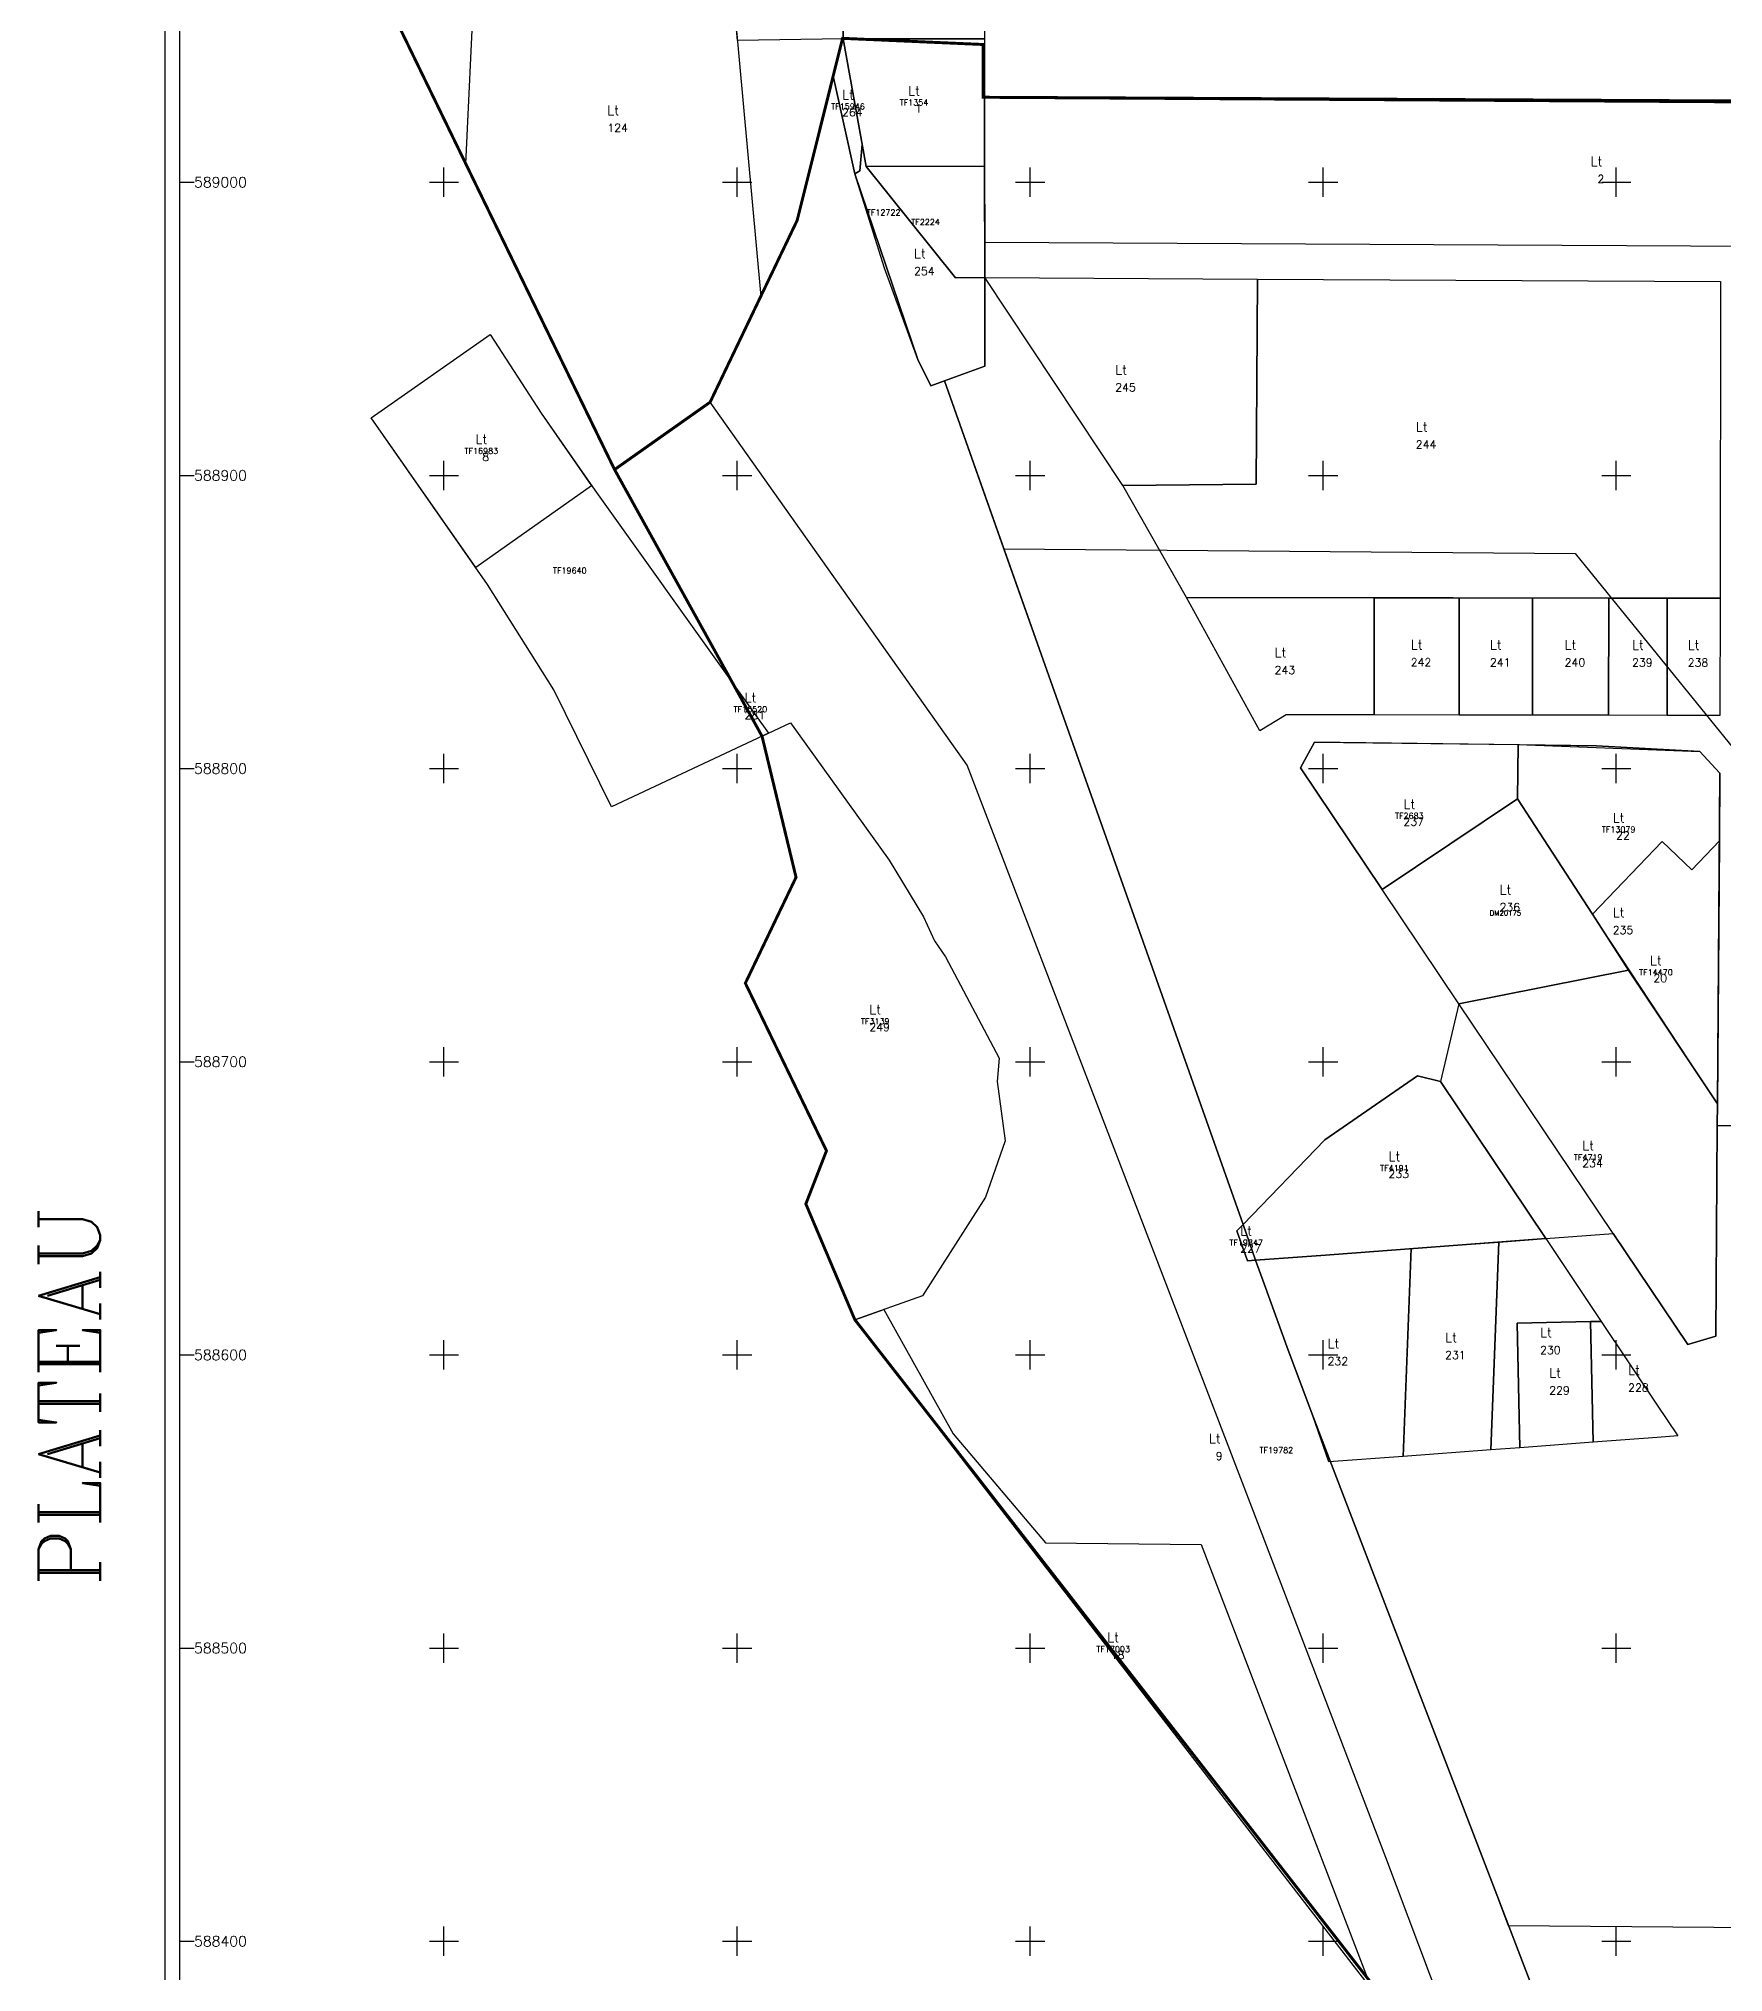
# Model space of a CAD drawing. Extents: x 385562 to 387872, y 587050 to 590157.
# Drawn here: x 385562 to 386137, y 588389 to 589049 of the extents above; entities that cross this region are included whole.
import ezdxf
from ezdxf.enums import TextEntityAlignment as Align

# ---------------------------------------------------------------- set-up
doc = ezdxf.new("R2010")
doc.units = 0
doc.header["$MEASUREMENT"] = 0
for name, color, linetype in [('cartouche', 7, 'CONTINUOUS'), ('croisillon', 7, 'CONTINUOUS'), ('IL', 70, 'CONTINUOUS'), ('L', 10, 'CONTINUOUS'), ('LOT', 10, 'CONTINUOUS'), ('LS', 7, 'CONTINUOUS'), ('PARCELLE', 160, 'CONTINUOUS'), ('TF', 160, 'CONTINUOUS'), ('tfdm', 7, 'CONTINUOUS'), ('TFNO', 160, 'CONTINUOUS')]:
    doc.layers.add(name, color=color, linetype=linetype)
doc.styles.add('ROMANC', font='romanc.shx', dxfattribs={"height": 10})

msp = doc.modelspace()

# ---------------------------------------------------------------- linework, layer by layer
at = {"layer": 'cartouche'}
for points in [[(385604.73, 587049.5), (387854.45, 587049.5), (387854.45, 590144.27), (385604.73, 590144.27)], [(385609.73, 587054.5), (387849.45, 587054.5), (387849.45, 590139.27), (385609.73, 590139.27)]]:
    msp.add_lwpolyline(points, close=True, dxfattribs=at)
at = {"layer": 'croisillon'}
for p, q in [((385700, 588995), (385700, 589005)), ((385800, 588995), (385800, 589005)), ((385900, 588995), (385900, 589005)), ((386000, 588995), (386000, 589005)), ((386100, 588995), (386100, 589005)), ((385609.73, 589000), (385614.73, 589000)), ((385695, 589000), (385705, 589000)), ((385795, 589000), (385805, 589000)), ((385895, 589000), (385905, 589000)), ((385995, 589000), (386005, 589000)), ((386095, 589000), (386105, 589000)), ((385700, 588895), (385700, 588905)), ((385800, 588895), (385800, 588905)), ((385900, 588895), (385900, 588905)), ((386000, 588895), (386000, 588905)), ((386100, 588895), (386100, 588905)), ((385609.73, 588900), (385614.73, 588900)), ((385695, 588900), (385705, 588900)), ((385795, 588900), (385805, 588900)), ((385895, 588900), (385905, 588900)), ((385995, 588900), (386005, 588900)), ((386095, 588900), (386105, 588900)), ((385700, 588795), (385700, 588805)), ((385800, 588795), (385800, 588805)), ((385900, 588795), (385900, 588805)), ((386000, 588795), (386000, 588805)), ((386100, 588795), (386100, 588805)), ((385609.73, 588800), (385614.73, 588800)), ((385695, 588800), (385705, 588800)), ((385795, 588800), (385805, 588800)), ((385895, 588800), (385905, 588800)), ((385995, 588800), (386005, 588800)), ((386095, 588800), (386105, 588800)), ((385609.73, 588700), (385614.73, 588700)), ((385695, 588700), (385705, 588700)), ((385700, 588695), (385700, 588705)), ((385795, 588700), (385805, 588700)), ((385800, 588695), (385800, 588705)), ((385895, 588700), (385905, 588700)), ((385900, 588695), (385900, 588705)), ((385995, 588700), (386005, 588700)), ((386000, 588695), (386000, 588705)), ((386095, 588700), (386105, 588700)), ((386100, 588695), (386100, 588705)), ((385609.73, 588600), (385614.73, 588600)), ((385695, 588600), (385705, 588600)), ((385700, 588595), (385700, 588605)), ((385795, 588600), (385805, 588600)), ((385800, 588595), (385800, 588605)), ((385895, 588600), (385905, 588600)), ((385900, 588595), (385900, 588605)), ((385995, 588600), (386005, 588600)), ((386000, 588595), (386000, 588605)), ((386095, 588600), (386105, 588600)), ((386100, 588595), (386100, 588605)), ((385700, 588495), (385700, 588505)), ((385800, 588495), (385800, 588505)), ((385900, 588495), (385900, 588505)), ((386000, 588495), (386000, 588505)), ((386100, 588495), (386100, 588505)), ((385609.73, 588500), (385614.73, 588500)), ((385695, 588500), (385705, 588500)), ((385795, 588500), (385805, 588500)), ((385895, 588500), (385905, 588500)), ((385995, 588500), (386005, 588500)), ((386095, 588500), (386105, 588500)), ((385700, 588395), (385700, 588405)), ((385800, 588395), (385800, 588405)), ((385900, 588395), (385900, 588405)), ((386000, 588395), (386000, 588405)), ((386100, 588395), (386100, 588405)), ((385609.73, 588400), (385614.73, 588400)), ((385695, 588400), (385705, 588400)), ((385795, 588400), (385805, 588400)), ((385895, 588400), (385905, 588400)), ((385995, 588400), (386005, 588400)), ((386095, 588400), (386105, 588400))]:
    msp.add_line(p, q, dxfattribs=at)
at = {"layer": 'IL'}
msp.add_lwpolyline([(386088.34, 588339.9), (386059.19, 588415.84), (386032.3, 588485.85), (385996.46, 588579.21), (385988, 588601.68), (385979.8, 588624.24), (385976.94, 588632.31), (386000.75, 588634.09), (386075.91, 588639.72), (386040.04, 588693.32), (386032.21, 588695.16), (386000.55, 588673.41), (385972.62, 588644.52), (385939.77, 588737.37), (385906.41, 588831.64), (385891.07, 588874.99), (385870.8, 588932.25), (385884.58, 588937.27), (385884.53, 588967.48), (385884.469, 589005.484), (385884.43, 589028.98), (386084.43, 589027.92), (386299.06, 589026.78)], dxfattribs=at)
at = {"layer": 'L'}
for points in [[(385777.898, 589127.823), (385799.78, 589127.85), (385796.21, 589091.54), (385808.08, 588961.07), (385790.8, 588925), (385758.2, 588902), (385707.411, 589006.349), (385710.342, 589066.433), (385728.54, 589139.13), (385775.65, 589122.26)], [(385836.15, 589127.18), (385844.4, 589127.19), (385884.29, 589127.241), (385884.39, 589048.962), (385836.25, 589048.9)], [(385836.25, 589048.9), (385842.736, 589012.92), (385841.86, 589003.94), (385840.19, 589002.84), (385832.94, 589035.78)], [(385836.25, 589048.9), (385884.391, 589048.985), (385884.469, 589005.484), (385844.09, 589005.41)], [(386302.06, 589026.763), (386301.995, 588983.763), (386300.505, 588977.282), (385884.511, 588979.484), (385884.469, 589005.484), (385884.43, 589028.98), (386084.43, 589027.92), (386299.06, 589026.78)], [(385884.469, 589005.484), (385884.511, 588979.484), (385884.53, 588967.48), (385884.58, 588937.27), (385870.8, 588932.25), (385866.06, 588930.52), (385861.69, 588939.57), (385840.19, 589002.84), (385841.86, 589003.94), (385842.736, 589012.92), (385844.09, 589005.41)], [(385977.529, 588966.988), (385977.158, 588896.989), (385931.64, 588896.622), (385884.53, 588967.48)], [(385977.529, 588966.988), (386135.526, 588966.151), (386135.393, 588858.151), (385953.394, 588858.376), (385931.64, 588896.622), (385977.158, 588896.989)], [(385675.11, 588919.63), (385715.79, 588948.11), (385733.19, 588921.25), (385750.36, 588896.47), (385710.85, 588868.59)], [(386017.394, 588858.297), (386017.344, 588818.297), (385987.344, 588818.334), (385978.327, 588812.884), (385953.394, 588858.376), (385983.394, 588858.339)], [(386046.394, 588858.261), (386046.344, 588818.261), (386017.344, 588818.297), (386017.394, 588858.297)], [(386046.394, 588858.261), (386071.394, 588858.23), (386071.344, 588818.23), (386046.344, 588818.261)], [(386071.394, 588858.23), (386097.394, 588858.198), (386097.344, 588818.198), (386071.344, 588818.23)], [(386117.393, 588858.174), (386117.344, 588818.174), (386097.344, 588818.198), (386097.394, 588858.198)], [(386135.393, 588858.151), (386135.344, 588818.151), (386117.344, 588818.174), (386117.393, 588858.174)], [(385798.35, 588829.41), (385810.75, 588812.1), (385808.516, 588811.053)], [(385808.516, 588811.053), (385810.75, 588812.1), (385818.278, 588815.631), (385851.838, 588768.766), (385863.555, 588749.423), (385867.408, 588741.24), (385871.16, 588735.751), (385889.405, 588701.264), (385888.754, 588693.275), (385891.469, 588673.08), (385884.757, 588653.846), (385863.22, 588620.14), (385840.19, 588612.01), (385823.461, 588651.513), (385830.504, 588669.644), (385802.823, 588726.806), (385820.118, 588762.929)], [(385997.02, 588809.07), (386066.476, 588808.174), (386066.23, 588789.66), (386020.13, 588758.73), (385992.26, 588800.28)], [(386066.476, 588808.174), (386093.29, 588807.81), (386128.48, 588805.79), (386135.32, 588798.49), (386135.15, 588775.34), (386125.75, 588765.51), (386115.64, 588775.19), (386091.83, 588750.31), (386066.23, 588789.66)], [(386128.48, 588805.79), (386135.32, 588798.49), (386135.15, 588775.34), (386134.5, 588685.71), (386091.83, 588750.31), (386066.23, 588789.66), (386066.476, 588808.174)], [(386066.23, 588789.66), (386091.83, 588750.31), (386104.2, 588731.27), (386046.29, 588719.78), (386020.13, 588758.73)], [(386135.15, 588775.34), (386134.78, 588724.89), (386134.5, 588685.71), (386104.2, 588731.27), (386091.83, 588750.31), (386115.64, 588775.19), (386125.75, 588765.51)], [(386046.29, 588719.78), (386104.2, 588731.27), (386134.5, 588685.71), (386134.45, 588678.31), (386133.92, 588606.44), (386124.35, 588603.56), (386098.91, 588641.44)], [(386032.21, 588695.16), (386040.04, 588693.32), (386075.91, 588639.72), (386000.75, 588634.09), (385976.94, 588632.31), (385972.62, 588644.52), (386000.55, 588673.41)], [(385972.62, 588644.52), (385976.94, 588632.31), (385974.15, 588632.1), (385970.46, 588642.28)], [(386075.91, 588639.72), (386094.82, 588611.464), (386091.134, 588611.382), (386066.174, 588610.832), (386067.11, 588568.371), (386057.138, 588567.624), (386059.955, 588638.525)], [(386030.038, 588636.286), (386027.222, 588565.384), (386001.882, 588563.487), (385996.46, 588579.21), (385988, 588601.68), (385979.8, 588624.24), (385976.94, 588632.31), (386000.75, 588634.09)], [(386030.038, 588636.286), (386059.955, 588638.525), (386057.138, 588567.624), (386027.222, 588565.384)], [(385850.09, 588615.5), (385873.75, 588573.05), (385905.18, 588535.94), (385958.39, 588535.32), (386016.46, 588383.82), (385840.19, 588612.01)], [(386091.134, 588611.382), (386092.04, 588570.238), (386067.11, 588568.371), (386066.174, 588610.832)], [(386094.82, 588611.464), (386113.729, 588583.207), (386120.959, 588572.403), (386113.979, 588571.881), (386092.04, 588570.238), (386091.134, 588611.382)]]:
    msp.add_lwpolyline(points, close=True, dxfattribs=at)
for points in [[(385836.15, 589127.18), (385836.25, 589048.9), (385800.14, 589048.33), (385796.21, 589091.54)], [(386059.1, 588328.33), (386021.33, 588428.55), (385975.64, 588548.04), (385928.7, 588670.42), (385878.56, 588801.13), (385790.8, 588925), (385820.5, 588987), (385832.94, 589035.78), (385840.19, 589002.84), (385861.69, 588939.57), (385866.06, 588930.52), (385870.8, 588932.25), (385906.41, 588831.64), (385939.77, 588737.37), (385972.62, 588644.52), (385970.46, 588642.28), (385974.15, 588632.1), (385976.94, 588632.31), (385979.8, 588624.24), (385988, 588601.68), (385996.46, 588579.21), (386032.3, 588485.85), (386059.19, 588415.84), (386088.34, 588339.9)]]:
    msp.add_lwpolyline(points, dxfattribs=at)
at = {"layer": 'LS', "const_width": 1}
for points in [[(386988.112, 589281.914), (386976.5, 589027), (386873.8, 589029.4), (386873.8, 589023), (385883.9, 589029), (385883.9, 589047), (385836, 589049.1), (385820.5, 588987), (385808.08, 588961.072), (385790.8, 588925), (385758.2, 588902), (385707.411, 589006.349), (385667.36, 589088.79)], [(386867.9, 588082.4), (386438.2, 588085.2), (386438.1, 588075), (386239.2, 588084.5), (386085.1, 588106.4), (386015.8, 588386.5), (385840.19, 588612.01), (385823.461, 588651.513), (385830.504, 588669.644), (385802.823, 588726.806), (385820.118, 588762.929), (385808.516, 588811.053), (385758.2, 588902), (385790.8, 588925), (385820.5, 588987), (385836, 589049.1), (385883.9, 589047), (385883.9, 589029), (386393.8, 589026.5), (386873.8, 589023)]]:
    msp.add_lwpolyline(points, dxfattribs=at)
at = {"layer": 'TF'}
for points in [[(385836.25, 589048.9), (385842.736, 589012.92), (385841.86, 589003.94), (385840.19, 589002.84), (385832.94, 589035.78)], [(385836.25, 589048.9), (385844.09, 589005.41), (385874.53, 588967.46), (385884.53, 588967.48), (385884.58, 588937.27), (385870.8, 588932.25), (385866.06, 588930.52), (385861.69, 588939.57), (385850.34, 588970.67), (385840.19, 589002.84), (385832.94, 589035.78)], [(385836.25, 589048.9), (385884.391, 589048.985), (385884.469, 589005.484), (385844.09, 589005.41)], [(385844.09, 589005.41), (385884.469, 589005.484), (385884.53, 588967.48), (385874.53, 588967.46)], [(385715.79, 588948.11), (385733.19, 588921.25), (385751.42, 588894.95), (385798.35, 588829.41), (385810.75, 588812.1), (385757.2, 588786.98), (385737.51, 588826.82), (385714.88, 588862.84), (385675.11, 588919.63)], [(385675.11, 588919.63), (385715.79, 588948.11), (385733.19, 588921.25), (385750.36, 588896.47), (385710.85, 588868.59)], [(385891.07, 588874.99), (386086, 588873.4), (386155.25, 588788.15), (386346.98, 588786.58), (386346.08, 588676.58), (386134.45, 588678.31), (386134.5, 588685.71), (386135.32, 588798.49), (386128.48, 588805.79), (386093.29, 588807.81), (385997.02, 588809.07), (385992.26, 588800.28), (386020.13, 588758.73), (386066.23, 588789.66), (386104.2, 588731.27), (386046.29, 588719.78), (386040.04, 588693.32), (386032.21, 588695.16), (386000.55, 588673.41), (385972.62, 588644.52), (385939.77, 588737.37), (385906.41, 588831.64)], [(385798.35, 588829.41), (385810.75, 588812.1), (385808.516, 588811.053)], [(385808.516, 588811.053), (385810.75, 588812.1), (385818.278, 588815.631), (385851.838, 588768.766), (385863.555, 588749.423), (385867.408, 588741.24), (385871.16, 588735.751), (385889.405, 588701.264), (385888.754, 588693.275), (385891.469, 588673.08), (385884.757, 588653.846), (385863.22, 588620.14), (385840.19, 588612.01), (385823.461, 588651.513), (385830.504, 588669.644), (385802.823, 588726.806), (385820.118, 588762.929)], [(385997.02, 588809.07), (386066.476, 588808.174), (386066.23, 588789.66), (386020.13, 588758.73), (385992.26, 588800.28)], [(386066.476, 588808.174), (386093.29, 588807.81), (386128.48, 588805.79), (386135.32, 588798.49), (386135.15, 588775.34), (386125.75, 588765.51), (386115.64, 588775.19), (386091.83, 588750.31), (386066.23, 588789.66)], [(386135.15, 588775.34), (386134.78, 588724.89), (386134.5, 588685.71), (386104.2, 588731.27), (386091.83, 588750.31), (386115.64, 588775.19), (386125.75, 588765.51)], [(386046.29, 588719.78), (386104.2, 588731.27), (386134.5, 588685.71), (386134.45, 588678.31), (386133.92, 588606.44), (386124.35, 588603.56), (386098.91, 588641.44)], [(386032.21, 588695.16), (386040.04, 588693.32), (386075.91, 588639.72), (386000.75, 588634.09), (385976.94, 588632.31), (385972.62, 588644.52), (386000.55, 588673.41)], [(386134.45, 588678.31), (386346.08, 588676.58), (386344.1, 588433.59), (386203.6, 588434.74), (386203.35, 588404.14), (386063.24, 588405.28), (386059.19, 588415.84), (386032.3, 588485.85), (385996.46, 588579.21), (385988, 588601.68), (385979.8, 588624.24), (385976.94, 588632.31), (386000.75, 588634.09), (386075.91, 588639.72), (386098.91, 588641.44), (386124.35, 588603.56), (386133.92, 588606.44)], [(385972.62, 588644.52), (385976.94, 588632.31), (385974.15, 588632.1), (385970.46, 588642.28)], [(385850.09, 588615.5), (385873.75, 588573.05), (385905.18, 588535.94), (385958.39, 588535.32), (386016.46, 588383.82), (385840.19, 588612.01)]]:
    msp.add_lwpolyline(points, close=True, dxfattribs=at)
msp.add_lwpolyline([(386059.1, 588328.33), (386021.33, 588428.55), (385975.64, 588548.04), (385928.7, 588670.42), (385878.56, 588801.13), (385790.8, 588925), (385820.5, 588987), (385832.94, 589035.78), (385840.19, 589002.84), (385861.69, 588939.57), (385866.06, 588930.52), (385870.8, 588932.25), (385906.41, 588831.64), (385939.77, 588737.37), (385972.62, 588644.52), (385970.46, 588642.28), (385974.15, 588632.1), (385976.94, 588632.31), (385979.8, 588624.24), (385988, 588601.68), (385996.46, 588579.21), (386032.3, 588485.85), (386059.19, 588415.84), (386088.34, 588339.9)], dxfattribs=at)

# ---------------------------------------------------------------- texts
at = {"layer": 'cartouche', "style": 'ROMANC'}
msp.add_text('PLATEAU', height=21, rotation=90, dxfattribs=at).set_placement((385589, 588586), align=Align.BOTTOM_CENTER)
at = {"layer": 'croisillon', "style": 'ROMANC'}
for s, p in [('589000', (385614.73, 589000)), ('588900', (385614.73, 588900)), ('588800', (385614.73, 588800)), ('588700', (385614.73, 588700)), ('588600', (385614.73, 588600)), ('588500', (385614.73, 588500)), ('588400', (385614.73, 588400))]:
    msp.add_text(s, height=3.5, dxfattribs=at).set_placement(p, align=Align.MIDDLE_LEFT)
at = {"layer": 'LOT', "style": 'ROMANC'}
for p in [(385837.838, 589029.87), (385860.3595, 589031.1975), (385757.7455, 589024.565), (386093.245, 589007.131), (385862.385, 588975.72), (385931.0295, 588936.051), (386033.583, 588916.5695), (385712.735, 588912.35), (386031.869, 588842.279), (386058.869, 588842.2455), (386084.369, 588842.214), (386107.3685, 588842.186), (386126.3685, 588842.1625), (385985.394, 588839.63), (385804.55, 588824.2315), (386029.368, 588787.9), (386100.775, 588783.242), (386062.165, 588758.72), (386100.775, 588750.942), (386113.49, 588734.525), (385847.146, 588717.8205), (386090.395, 588671.415), (386024.265, 588667.735), (385973.7, 588642.31), (386043.5885, 588605.9545), (386075.979, 588607.672), (386003.489, 588603.8865), (386079.107, 588593.8765), (386106.0465, 588594.851), (385963.01, 588571.53), (385928.325, 588503.66)]:
    msp.add_text('Lt', height=3.23, dxfattribs=at).set_placement(p, align=Align.MIDDLE)
at = {"layer": 'PARCELLE', "style": 'ROMANC'}
for s, p in [('264', (385839.338, 589023.87)), ('1', (385861.8595, 589025.1975)), ('124', (385759.2455, 589018.565)), ('2', (386094.745, 589001.131)), ('254', (385863.885, 588969.72)), ('245', (385932.5295, 588930.051)), ('244', (386035.083, 588910.5695)), ('8', (385714.235, 588906.35)), ('242', (386033.369, 588836.279)), ('241', (386060.369, 588836.2455)), ('240', (386085.869, 588836.214)), ('239', (386108.8685, 588836.186)), ('238', (386127.8685, 588836.1625)), ('243', (385986.894, 588833.63)), ('281', (385806.05, 588818.2315)), ('237', (386030.868, 588781.9)), ('22', (386102.275, 588777.242)), ('236', (386063.665, 588752.72)), ('235', (386102.275, 588744.942)), ('20', (386114.99, 588728.525)), ('249', (385848.646, 588711.8205)), ('234', (386091.895, 588665.415)), ('233', (386025.765, 588661.735)), ('227', (385975.2, 588636.31)), ('231', (386045.0885, 588599.9545)), ('230', (386077.479, 588601.672)), ('232', (386004.989, 588597.8865)), ('229', (386080.607, 588587.8765)), ('228', (386107.5465, 588588.851)), ('9', (385964.51, 588565.53)), ('18', (385929.825, 588497.66))]:
    msp.add_text(s, height=2.73, dxfattribs=at).set_placement(p, align=Align.MIDDLE)
at = {"layer": 'tfdm', "style": 'ROMANC'}
msp.add_text('DM20175', height=1.73, dxfattribs=at).set_placement((386062.165, 588750.72), align=Align.MIDDLE)
at = {"layer": 'TFNO', "style": 'ROMANC'}
for s, p in [('TF15946', (385837.838, 589025.87)), ('TF1354', (385860.3595, 589027.1975)), ('TF12722', (385850, 588989.71)), ('TF2224', (385864.31, 588986.472)), ('TF16983', (385712.735, 588908.35)), ('TF19640', (385742.93, 588867.545)), ('TF16520', (385804.55, 588820.2315)), ('TF2683', (386029.368, 588783.9)), ('TF13079', (386100.775, 588779.242)), ('TF14470', (386113.49, 588730.525)), ('TF3139', (385847.146, 588713.8205)), ('TF4719', (386090.395, 588667.415)), ('TF4191', (386024.265, 588663.735)), ('TF19847', (385973.7, 588638.31)), ('TF19782', (385984, 588567.53)), ('TF17003', (385928.325, 588499.66))]:
    msp.add_text(s, height=2, dxfattribs=at).set_placement(p, align=Align.MIDDLE)

doc.saveas('drawing.dxf')
